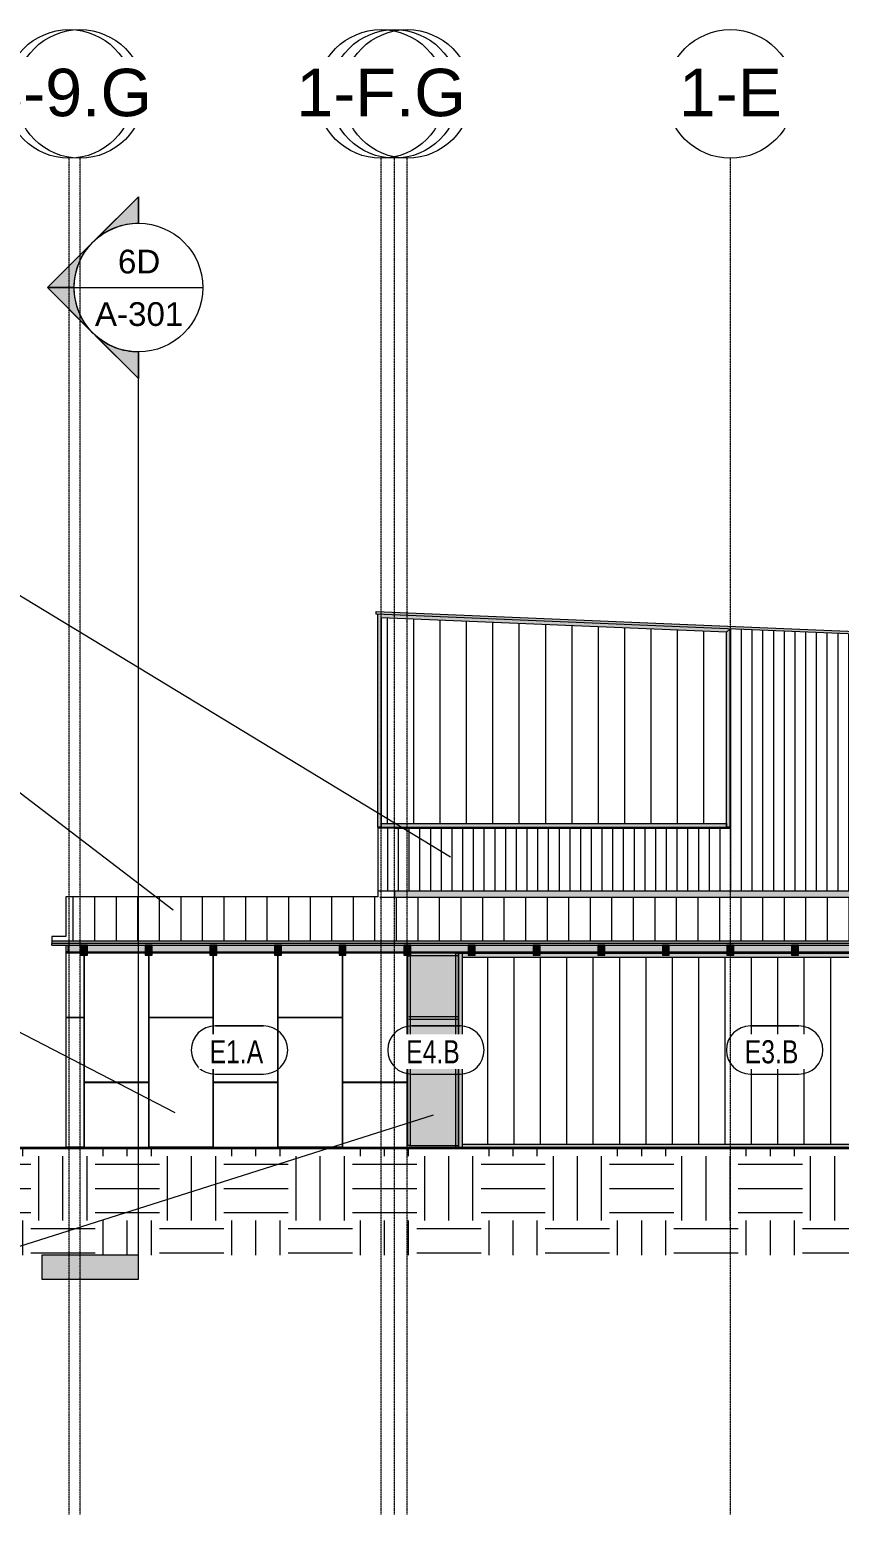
# Model space of a CAD drawing. Header units: inches. Extents: x 20273 to 40654, y -355 to 835.
# Drawn here: x 20862 to 21466, y -273 to 835 of the extents above; entities that cross this region are included whole.
import ezdxf

# ---------------------------------------------------------------- set-up
doc = ezdxf.new("R2010")
doc.units = ezdxf.units.IN
doc.header["$MEASUREMENT"] = 0
doc.linetypes.add('Grid Line 1_2_', pattern=[0.875, 0.5, -0.125, 0.125, -0.125])
doc.linetypes.add('Hidden 1_8_', pattern=[0.1875, 0.125, -0.0625])
for name, color, linetype, lineweight in [('A-ANNO-KEYN', 231, 'Continuous', 9), ('A-FLOR-LEVL', 51, 'Continuous', 9), ('A-GLAZ-CURT', 52, 'Continuous', 13), ('A-GLAZ-CWMG', 51, 'Continuous', 13), ('A-ROOF', 132, 'Continuous', 13), ('A-ROOF-PATT', 132, 'Continuous', 13), ('A-WALL', 113, 'Continuous', 13), ('A-WALL-IDEN', 211, 'Continuous', 9), ('A-WALL-PATT', 111, 'Continuous', 13), ('C-TOPO', 7, 'Continuous', 13), ('G-ANNO-SYMB', 111, 'Continuous', 9), ('I-WALL', 2, 'Continuous', 13), ('S-BEAM', 12, 'Continuous', 13), ('S-GRID', 1, 'Continuous', 9), ('S-GRID-IDEN', 1, 'Continuous', 9)]:
    doc.layers.add(name, color=color, linetype=linetype, lineweight=lineweight)
doc.styles.add('Arial_1', font='arial.ttf', dxfattribs={"height": 35.407186})
doc.styles.add('Arial_2', font='arial.ttf', dxfattribs={"height": 17.703593})
doc.styles.add('Century Gothic', font='GOTHIC.TTF', dxfattribs={"width": 0.8, "height": 17.245342})

# ---------------------------------------------------------------- blocks, each defined once
blk = doc.blocks.new('Rectangular Mullion - Profile_Polycarbonate_Upper and left-1836397-Elevation - West')
at = {"layer": 'A-GLAZ-CWMG'}
blk.add_hatch(color=256, dxfattribs=at).paths.add_polyline_path([(21185.1, 142.7), (21646.4, 142.7), (21646.4, 145.5), (21628.9, 145.5), (21628.9, 144), (21623.7, 144), (21623.7, 145.5), (21580.6, 145.5), (21580.6, 144), (21575.5, 144), (21575.5, 145.5), (21532.4, 145.5), (21532.4, 144), (21527.2, 144), (21527.2, 145.5), (21484.1, 145.5), (21484.1, 144), (21479, 144), (21479, 145.5), (21435.9, 145.5), (21435.9, 144), (21430.7, 144), (21430.7, 145.5), (21387.6, 145.5), (21387.6, 144), (21382.5, 144), (21382.5, 145.5), (21339.4, 145.5), (21339.4, 144), (21334.2, 144), (21334.2, 145.5), (21291.1, 145.5), (21291.1, 144), (21286, 144), (21286, 145.5), (21242.9, 145.5), (21242.9, 144), (21237.7, 144), (21237.7, 145.5), (21194.6, 145.5), (21194.6, 144), (21189.5, 144), (21189.5, 145.5), (21185.1, 145.5), (21185.1, 144.9)], flags=0)
for p, q in [((21185.1, 142.7), (21185.1, 145.5)), ((21185.1, 145.5), (21189.5, 145.5)), ((21194.6, 145.5), (21237.7, 145.5)), ((21242.9, 145.5), (21286, 145.5)), ((21291.1, 145.5), (21334.2, 145.5)), ((21339.4, 145.5), (21382.5, 145.5)), ((21387.6, 145.5), (21430.7, 145.5)), ((21435.9, 145.5), (21479, 145.5)), ((21484.1, 145.5), (21527.2, 145.5)), ((21532.4, 145.5), (21575.5, 145.5)), ((21580.6, 145.5), (21623.7, 145.5)), ((21628.9, 145.5), (21646.4, 145.5)), ((21646.4, 145.5), (21646.4, 142.7)), ((21185.1, 142.7), (21646.4, 142.7))]:
    blk.add_line(p, q, dxfattribs=at)
blk = doc.blocks.new('Rectangular Mullion - Profile_Polycarbonate_Lower-1836398-Elevation - West')
at = {"layer": 'A-GLAZ-CWMG'}
blk.add_hatch(color=256, dxfattribs=at).paths.add_polyline_path([(21484.6, 0), (21646.4, 0), (21646.4, 2.8), (21185.1, 2.8), (21185.1, 0)], flags=0)
for p, q in [((21185.1, 0), (21185.1, 2.8)), ((21646.4, 2.8), (21185.1, 2.8)), ((21646.4, 2.8), (21646.4, 0))]:
    blk.add_line(p, q, dxfattribs=at)
blk = doc.blocks.new('Rectangular Mullion - Profile_Polycarbonate_right-1180550-Elevation - West')
at = {"layer": 'A-GLAZ-CWMG'}
blk.add_hatch(color=256, dxfattribs=at).paths.add_polyline_path([(21185.1, 0), (21185.1, 145.5), (21182.4, 145.5), (21182.4, 0)], flags=0)
for p, q in [((21182.4, 145.5), (21185.1, 145.5)), ((21182.4, 0), (21182.4, 145.5)), ((21185.1, 0), (21185.1, 145.5))]:
    blk.add_line(p, q, dxfattribs=at)
blk = doc.blocks.new('Rectangular Mullion - Exterior 2_ x 4_5_-1142339-Elevation - West')
at = {"layer": 'A-GLAZ-CWMG'}
blk.add_hatch(color=256, dxfattribs=at).paths.add_polyline_path([(21145.9, 2), (21145.9, 97), (21143.9, 97), (21143.9, 2)], flags=0)
for p, q in [((21143.9, 97), (21143.9, 2)), ((21145.9, 97), (21145.9, 2)), ((21145.9, 2), (21143.9, 2))]:
    blk.add_line(p, q, dxfattribs=at)
blk = doc.blocks.new('Rectangular Mullion - Exterior 2_ x 4_5_-1142340-Elevation - West')
at = {"layer": 'A-GLAZ-CWMG'}
blk.add_hatch(color=256, dxfattribs=at).paths.add_polyline_path([(21145.9, 97), (21145.9, 143.5), (21143.9, 143.5), (21143.9, 97)], flags=0)
for p, q in [((21143.9, 143.5), (21145.9, 143.5)), ((21143.9, 143.5), (21143.9, 97)), ((21145.9, 143.5), (21145.9, 97))]:
    blk.add_line(p, q, dxfattribs=at)
blk = doc.blocks.new('Rectangular Mullion - Exterior 2_ x 4_5_-1146634-Elevation - West')
at = {"layer": 'A-GLAZ-CWMG'}
blk.add_hatch(color=256, dxfattribs=at).paths.add_polyline_path([(21182.1, 97), (21182.1, 145.5), (21180.1, 145.5), (21180.1, 97)], flags=0)
for p, q in [((21180.1, 145.5), (21182.1, 145.5)), ((21180.1, 97), (21180.1, 145.5)), ((21182.1, 97), (21182.1, 145.5))]:
    blk.add_line(p, q, dxfattribs=at)
blk = doc.blocks.new('Rectangular Mullion - Exterior 2_ x 4_5_-1146635-Elevation - West')
at = {"layer": 'A-GLAZ-CWMG'}
blk.add_hatch(color=256, dxfattribs=at).paths.add_polyline_path([(21180.1, 0), (21182.1, 0), (21182.1, 97), (21180.1, 97), (21180.1, 76.6)], flags=0)
for p, q in [((21180.1, 0), (21180.1, 97)), ((21182.1, 0), (21182.1, 97))]:
    blk.add_line(p, q, dxfattribs=at)
blk = doc.blocks.new('L-Angle - L2X2X3_16-1772653-Elevation - West')
at = {"layer": 'S-BEAM'}
for points in [[(21329.7, 239.3), (21384.7, 239.3), (21384.7, 239.5), (21134.8, 239.5), (21134.8, 239.3), (21174.8, 239.3)], [(21329.7, 239.1), (21384.7, 239.2), (21384.7, 239.3), (21134.8, 239.3), (21134.8, 239.1), (21174.8, 239.1)], [(21134.8, 238.9), (21384.7, 239), (21384.7, 239.1), (21134.8, 239.1), (21134.8, 239)]]:
    blk.add_hatch(color=256, dxfattribs=at).paths.add_polyline_path(points, flags=0)
for p, q in [((21134.8, 239.3), (21134.8, 239.5)), ((21134.8, 239.1), (21134.8, 239.3)), ((21384.7, 239.1), (21134.8, 239.1)), ((21134.8, 238.9), (21134.8, 239.1)), ((21134.8, 238.9), (21384.7, 238.9)), ((21384.7, 239.5), (21384.7, 239.3)), ((21384.7, 239.3), (21384.7, 239.1)), ((21384.7, 239.1), (21384.7, 238.9))]:
    blk.add_line(p, q, dxfattribs=at)
at = {"layer": 'S-BEAM', "linetype": 'Hidden 1_8_', "lineweight": 9}
blk.add_line((21384.7, 239.1), (21134.8, 239.1), dxfattribs=at)
blk = doc.blocks.new('System Panel - INSULATED LOW-E GLAZING _SEE ELEVATIONS FOR U-FACTOR_ SHGC_ _ LT_-827433-Elevation - West')
at = {"layer": 'A-GLAZ-CURT'}
blk.add_hatch(color=256, dxfattribs=at).paths.add_polyline_path([(21180.1, 2), (21180.1, 96), (21145.9, 96), (21145.9, 2), (21174.8, 2)], flags=0)
blk = doc.blocks.new('System Panel - INSULATED LOW-E GLAZING _SEE ELEVATIONS FOR U-FACTOR_ SHGC_ _ LT_-1142338-Elevation - West')
at = {"layer": 'A-GLAZ-CURT'}
blk.add_hatch(color=256, dxfattribs=at).paths.add_polyline_path([(21180.1, 98), (21180.1, 143.5), (21145.9, 143.5), (21145.9, 98), (21174.8, 98)], flags=0)
blk = doc.blocks.new('Rectangular Mullion - Exterior 2_ x 4_5_-1146644-Elevation - West')
at = {"layer": 'A-GLAZ-CWMG'}
blk.add_hatch(color=256, dxfattribs=at).paths.add_polyline_path([(21174.8, 0), (21182.1, 0), (21182.1, 2), (21144.9, 2), (21144.9, 0)], flags=0)
for p, q in [((21144.9, 2), (21182.1, 2)), ((21182.1, 2), (21182.1, 0))]:
    blk.add_line(p, q, dxfattribs=at)
blk = doc.blocks.new('Rectangular Mullion - Exterior 2_ x 4_5_-1146645-Elevation - West')
at = {"layer": 'A-GLAZ-CWMG'}
blk.add_hatch(color=256, dxfattribs=at).paths.add_polyline_path([(21144.9, 96), (21182.1, 96), (21182.1, 98), (21144.9, 98)], flags=0)
for p, q in [((21182.1, 98), (21144.9, 98)), ((21182.1, 96), (21144.9, 96)), ((21182.1, 98), (21182.1, 96))]:
    blk.add_line(p, q, dxfattribs=at)
blk = doc.blocks.new('Rectangular Mullion - Exterior 2_ x 4_5_-1146646-Elevation - West')
at = {"layer": 'A-GLAZ-CWMG'}
blk.add_hatch(color=256, dxfattribs=at).paths.add_polyline_path([(21144.9, 143.5), (21182.1, 143.5), (21182.1, 145.5), (21146.4, 145.5), (21146.4, 144), (21144.9, 144)], flags=0)
for p, q in [((21182.1, 145.5), (21146.4, 145.5)), ((21182.1, 145.5), (21182.1, 143.5)), ((21182.1, 143.5), (21144.9, 143.5))]:
    blk.add_line(p, q, dxfattribs=at)
blk = doc.blocks.new('Dimension Lumber - 5_5 x 7_5 Glulam-1777807-Elevation - West')
at = {"layer": 'S-BEAM'}
for points in [[(22497.4, 151.5), (22497.4, 151.6), (22492.2, 151.5)], [(22497.4, 144), (22497.4, 151.5), (22492.2, 151.5), (22492.2, 144)]]:
    blk.add_hatch(color=256, dxfattribs=at).paths.add_polyline_path(points, flags=0)
for p, q in [((22497.4, 151.5), (22492.2, 151.5)), ((22492.2, 151.5), (22492.2, 144)), ((22497.4, 144), (22497.4, 151.5)), ((22492.2, 144), (22497.4, 144))]:
    blk.add_line(p, q, dxfattribs=at)
blk = doc.blocks.new('HSS-Hollow Structural Section - HSS1-1_2X1-1_2X1_8 - Obsolete-1396620-Elevation - West')
at = {"layer": 'S-BEAM'}
for points in [[(20942.4, 151.8), (22518.9, 151.8), (22518.9, 152.1), (22519.1, 152.1), (22519.1, 152.7), (20878.6, 152.7), (20878.6, 151.8), (20903.6, 151.8)], [(20903.6, 151.6), (22518.9, 151.7), (22518.9, 151.8), (20878.6, 151.8), (20878.6, 151.6), (20884.3, 151.6)]]:
    blk.add_hatch(color=256, dxfattribs=at).paths.add_polyline_path(points, flags=0)
for p, q in [((20878.6, 151.8), (20878.6, 152.7)), ((20878.6, 151.6), (20878.6, 151.8)), ((20878.6, 151.6), (22518.9, 151.6))]:
    blk.add_line(p, q, dxfattribs=at)
blk = doc.blocks.new('Rectangular Mullion - Profile_Polycarbonate_Lower-1767616-Elevation - West')
at = {"layer": 'A-GLAZ-CWMG'}
blk.add_hatch(color=256, dxfattribs=at).paths.add_polyline_path([(21124.3, 239.5), (21382.2, 239.5), (21382.2, 242.2), (21124.3, 242.2)], flags=0)
for p, q in [((21124.3, 239.5), (21124.3, 242.2)), ((21124.3, 242.2), (21382.2, 242.2)), ((21124.3, 239.5), (21382.2, 239.5)), ((21382.2, 242.2), (21382.2, 239.5))]:
    blk.add_line(p, q, dxfattribs=at)
blk = doc.blocks.new('Rectangular Mullion - Profile_Polycarbonate_Upper and left-1766592-Elevation - West')
at = {"layer": 'A-GLAZ-CWMG'}
blk.add_hatch(color=256, dxfattribs=at).paths.add_polyline_path([(21124.3, 239.5), (21124.3, 395.7), (21121.6, 398.6), (21121.6, 239.5)], flags=0)
for p, q in [((21121.6, 398.6), (21121.6, 239.5)), ((21124.3, 395.7), (21124.3, 239.5)), ((21124.3, 239.5), (21121.6, 239.5))]:
    blk.add_line(p, q, dxfattribs=at)
blk = doc.blocks.new('Rectangular Mullion - Profile_Polycarbonate_right-1766593-Elevation - West')
at = {"layer": 'A-GLAZ-CWMG'}
blk.add_hatch(color=256, dxfattribs=at).paths.add_polyline_path([(21384.9, 239.5), (21384.9, 387.6), (21382.2, 385), (21382.2, 239.5)], flags=0)
for p, q in [((21384.9, 387.6), (21382.2, 385)), ((21382.2, 239.5), (21382.2, 385)), ((21384.9, 239.5), (21384.9, 387.6)), ((21384.9, 239.5), (21382.2, 239.5))]:
    blk.add_line(p, q, dxfattribs=at)
blk = doc.blocks.new('Rectangular Mullion - Profile_Polycarbonate_Upper and left-1766591-Elevation - West')
at = {"layer": 'A-GLAZ-CWMG'}
blk.add_hatch(color=256, dxfattribs=at).paths.add_polyline_path([(21382.2, 385), (21384.9, 387.6), (21121.6, 398.6), (21124.3, 395.7), (21329.7, 387.2)], flags=0)
for q in [(21124.3, 395.7), (21384.9, 387.6)]:
    blk.add_line((21382.2, 385), q, dxfattribs=at)
blk = doc.blocks.new('Grid - Grid Head - Circle-14747-Elevation - West')
at = {"layer": 'S-GRID-IDEN'}
blk.add_circle((21143.8, 786.7), 48, dxfattribs=at)
blk = doc.blocks.new('Section - 3_32_ x 3_8_-18514-Elevation - West')
at = {"layer": 'G-ANNO-SYMB'}
blk.add_hatch(color=256, dxfattribs=at).paths.add_polyline_path([(22320.8, -79.7), (22248.8, -79.7), (22248.8, -97.7), (22320.8, -97.7)], flags=0)
for p, q in [((22248.8, -97.7), (22248.8, -79.7)), ((22248.8, -79.7), (22320.8, -79.7)), ((22320.8, -79.7), (22320.8, -97.7)), ((22320.8, -97.7), (22248.8, -97.7))]:
    blk.add_line(p, q, dxfattribs=at)
blk = doc.blocks.new('Section - Section Head - Filled-1526-Elevation - West')
at = {"layer": 'G-ANNO-SYMB'}
h = blk.add_hatch(color=256, dxfattribs=at)
edge = h.paths.add_edge_path(flags=0)
edge.add_arc((22248.8, 593.2), 48.1, 47.9216, 90)
edge.add_line((22248.8, 641.2), (22248.8, 661))
edge.add_line((22248.8, 661), (22281, 628.8))
h = blk.add_hatch(color=256, dxfattribs=at)
edge = h.paths.add_edge_path(flags=0)
edge.add_line((22282.8, 627.1), (22316.7, 593.2))
edge.add_line((22316.7, 593.2), (22296.8, 593.2))
edge.add_arc((22248.8, 593.2), 48, 360, 405)
h = blk.add_hatch(color=256, dxfattribs=at)
edge = h.paths.add_edge_path(flags=0)
edge.add_arc((22248.8, 593.2), 48, 315, 360)
edge.add_line((22296.8, 593.2), (22316.7, 593.2))
edge.add_line((22316.7, 593.2), (22282.8, 559.2))
h = blk.add_hatch(color=256, dxfattribs=at)
edge = h.paths.add_edge_path(flags=0)
edge.add_line((22281, 557.5), (22248.8, 525.3))
edge.add_line((22248.8, 525.3), (22248.8, 545.1))
edge.add_arc((22248.8, 593.2), 48.1, 270, 312.0784)
for p, q in [((22316.7, 593.2), (22248.8, 661)), ((22248.8, 641.2), (22248.8, 661)), ((22281, 628.8), (22248.8, 661)), ((22248.8, 661), (22248.8, 641.2)), ((22316.7, 593.2), (22282.8, 627.1)), ((22316.7, 593.2), (22248.8, 525.3)), ((22282.8, 559.2), (22316.7, 593.2)), ((22296.8, 593.2), (22316.7, 593.2)), ((22316.7, 593.2), (22296.8, 593.2)), ((22248.8, 525.3), (22281, 557.5)), ((22248.8, 545.2), (22248.8, 525.3)), ((22248.8, 545.1), (22248.8, 525.3))]:
    blk.add_line(p, q, dxfattribs=at)
for radius, start, end in [(48, 90, 270), (48, 270, 90), (48.1, 47.9216, 90), (48, 360, 45), (48, 315, 360), (48.1, 270, 312.0784)]:
    blk.add_arc((22248.8, 593.2), radius, start, end, dxfattribs=at)
blk = doc.blocks.new('Wall Tag - 1_4_-1369832-Elevation - West')
at = {"layer": 'A-WALL-IDEN', "color": 153}
for p, q in [((22653.5, 91.3), (22689.5, 91.3)), ((22689.5, 91.3), (22653.5, 91.3)), ((22653.5, 55.3), (22689.5, 55.3)), ((22653.5, 55.3), (22689.5, 55.3))]:
    blk.add_line(p, q, dxfattribs=at)
for centre, start, end in [((22653.5, 73.3), 90, 270), ((22653.5, 73.3), 90, 270), ((22689.5, 73.3), 270, 90), ((22689.5, 73.3), 270, 90)]:
    blk.add_arc(centre, 18, start, end, dxfattribs=at)

msp = doc.modelspace()

# ---------------------------------------------------------------- hatches: boundary and pattern name
at = {"layer": 'A-ROOF', "lineweight": 5}
for points in [[(22433.1, 344), (22433.1, 346), (21120.5, 400.6), (21120.5, 398.6), (22414.3, 344.7)], [(21717.1, 152.7), (22519.1, 152.7), (22519.1, 154.7), (20878.6, 154.7), (20878.6, 152.7), (21678.3, 152.7)]]:
    msp.add_hatch(color=256, dxfattribs=at).paths.add_polyline_path(points, flags=0)
at = {"layer": 'A-ROOF-PATT', "lineweight": 9}
h = msp.add_hatch(dxfattribs=at)
h.set_pattern_fill('FP_2', color=8, style=0, pattern_type=2)
h.set_pattern_definition([(90, (180.953, -760.156), (-16.082, 1e-15), [])])
h.paths.add_polyline_path([(22670.9, 154), (22808.3, 154), (22808.3, 157.4), (22786.6, 157.4), (22786.6, 158.5), (22617.8, 158.5), (22617.8, 157.5), (22613.1, 157.5), (22613.1, 158.5), (22545, 158.5), (22545, 157.7), (22543.9, 157.6), (22541.1, 157.7), (22541.1, 158.5), (22352, 158.5), (22352, 157.7), (22350.9, 157.6), (22348.1, 157.7), (22348.1, 158.5), (22342.7, 158.5), (22342.7, 187.4), (21121.8, 187.5), (21121.8, 187.6), (20889.1, 187.6), (20889.1, 157.9), (20878.6, 157.9), (20878.6, 154.7), (22519.1, 154.7), (22519.1, 154), (22666, 154)], flags=0)
at = {"layer": 'A-WALL-PATT', "lineweight": 9}
h = msp.add_hatch(dxfattribs=at)
h.set_pattern_fill('FP_11', color=8, style=0, pattern_type=2)
h.set_pattern_definition([(90, (21384.928, 0), (-19.685, 1e-15), [])])
h.paths.add_polyline_path([(21174.8, 242.2), (21382.2, 242.2), (21382.2, 385), (21124.3, 395.7), (21124.3, 242.2)], flags=0)
h = msp.add_hatch(dxfattribs=at)
h.set_pattern_fill('FP_9', color=8, style=0, pattern_type=2)
h.set_pattern_definition([(90, (22305.319, 0), (-8, 5e-16), [])])
h.paths.add_polyline_path([(21121.8, 192), (22342.7, 192), (22342.7, 239.5), (22341.2, 239.5), (22341.7, 240), (22341.8, 243.5), (22369.6, 243.5), (22369.6, 346.6), (21384.9, 387.6), (21384.9, 238.9), (21121.8, 238.9), (21121.8, 232.8)], flags=0)
h = msp.add_hatch(dxfattribs=at)
h.set_pattern_fill('FP_5', color=8, style=0, pattern_type=2)
h.set_pattern_definition([(90, (22253.83, -287.75), (-193, -193), [48, -145]), (180, (22253.83, -287.75), (-2e-14, -193), [96.25, -96.75]), (270, (22157.58, -239.75), (-193, -193), [48, -145]), (180, (22253.83, -239.75), (-2e-14, -193), [96.25, -96.75]), (270, (22157.33, -239.75), (-193, -193), [48, -145]), (180, (22157.33, -239.75), (-2e-14, -193), [96.25, -96.75]), (90, (22061.08, -287.75), (-193, -193), [48, -145]), (180, (22157.33, -287.75), (-2e-14, -193), [96.25, -96.75]), (90, (22205.83, -239.5), (-193, -193), [48, -145]), (180, (22254.08, -239.5), (-2e-14, -193), [48.25, -144.75]), (180, (22254.08, -191.5), (-2e-14, -193), [48.25, -144.75]), (90, (22109.33, -239.5), (-193, -193), [48, -145]), (180, (22205.58, -239.5), (-2e-14, -193), [96.25, -96.75]), (270, (22205.58, -191.5), (-193, -193), [48, -145]), (180, (22205.58, -191.5), (-2e-14, -193), [96.25, -96.75]), (180, (22109.08, -239.5), (-2e-14, -193), [48, -145]), (270, (22109.08, -191.5), (-193, -193), [48, -145]), (180, (22109.08, -191.5), (-2e-14, -193), [48, -145]), (90, (22253.83, -191.25), (-193, -193), [48, -145]), (180, (22253.83, -191.25), (-2e-14, -193), [96.25, -96.75]), (270, (22157.58, -143.25), (-193, -193), [48, -145]), (180, (22253.83, -143.25), (-2e-14, -193), [96.25, -96.75]), (270, (22157.33, -143.25), (-193, -193), [48, -145]), (180, (22157.33, -143.25), (-2e-14, -193), [96.25, -96.75]), (270, (22061.08, -143.25), (-193, -193), [48, -145]), (180, (22157.33, -191.25), (-2e-14, -193), [96.25, -96.75]), (90, (22205.83, -143), (-193, -193), [48, -145]), (180, (22254.08, -143), (-2e-14, -193), [48.25, -144.75]), (180, (22254.08, -95), (-2e-14, -193), [48.25, -144.75]), (90, (22109.33, -143), (-193, -193), [48, -145]), (180, (22205.58, -143), (-2e-14, -193), [96.25, -96.75]), (270, (22205.58, -95), (-193, -193), [48, -145]), (180, (22205.58, -95), (-2e-14, -193), [96.25, -96.75]), (180, (22109.08, -143), (-2e-14, -193), [48, -145]), (270, (22109.08, -95), (-193, -193), [48, -145]), (180, (22109.08, -95), (-2e-14, -193), [48, -145])])
h.paths.add_polyline_path([(20900, 145.5), (20900, 146.5), (20890.6, 146.5), (20890.6, 151.6), (20889.1, 151.6), (20889.1, 145.5), (20890.6, 145.5)], flags=0)
h = msp.add_hatch(dxfattribs=at)
h.set_pattern_fill('FP_4', color=8, style=0, pattern_type=2)
h.set_pattern_definition([(0, (21143.93, 1), (-193, 193), [48, -145]), (90, (21143.93, 1), (-193, 1e-14), [96.25, -96.75]), (180, (21191.93, 97.25), (-193, 193), [48, -145]), (90, (21191.93, 1), (-193, 1e-14), [96.25, -96.75]), (180, (21191.93, 97.5), (-193, 193), [48, -145]), (90, (21191.93, 97.5), (-193, 1e-14), [96.25, -96.75]), (0, (21143.93, 193.75), (-193, 193), [48, -145]), (90, (21143.93, 97.5), (-193, 1e-14), [96.25, -96.75]), (0, (21192.18, 49), (-193, 193), [48, -145]), (90, (21192.18, 0.75), (-193, 1e-14), [48.25, -144.75]), (90, (21240.18, 0.75), (-193, 1e-14), [48.25, -144.75]), (0, (21192.18, 145.5), (-193, 193), [48, -145]), (90, (21192.18, 49.25), (-193, 1e-14), [96.25, -96.75]), (180, (21240.18, 49.25), (-193, 193), [48, -145]), (90, (21240.18, 49.25), (-193, 1e-14), [96.25, -96.75]), (90, (21192.18, 145.75), (-193, 1e-14), [48, -145]), (180, (21240.18, 145.75), (-193, 193), [48, -145]), (90, (21240.18, 145.75), (-193, 1e-14), [48, -145]), (0, (21240.43, 1), (-193, 193), [48, -145]), (90, (21240.43, 1), (-193, 1e-14), [96.25, -96.75]), (180, (21288.43, 97.25), (-193, 193), [48, -145]), (90, (21288.43, 1), (-193, 1e-14), [96.25, -96.75]), (180, (21288.43, 97.5), (-193, 193), [48, -145]), (90, (21288.43, 97.5), (-193, 1e-14), [96.25, -96.75]), (180, (21288.43, 193.75), (-193, 193), [48, -145]), (90, (21240.43, 97.5), (-193, 1e-14), [96.25, -96.75]), (0, (21288.68, 49), (-193, 193), [48, -145]), (90, (21288.68, 0.75), (-193, 1e-14), [48.25, -144.75]), (90, (21336.68, 0.75), (-193, 1e-14), [48.25, -144.75]), (0, (21288.68, 145.5), (-193, 193), [48, -145]), (90, (21288.68, 49.25), (-193, 1e-14), [96.25, -96.75]), (180, (21336.68, 49.25), (-193, 193), [48, -145]), (90, (21336.68, 49.25), (-193, 1e-14), [96.25, -96.75]), (90, (21288.68, 145.75), (-193, 1e-14), [48, -145]), (180, (21336.68, 145.75), (-193, 193), [48, -145]), (90, (21336.68, 145.75), (-193, 1e-14), [48, -145])])
h.paths.add_polyline_path([(20889.1, 0), (21143.7, 0), (21143.7, 144), (21141.2, 144), (21141.2, 145.5), (21098.1, 145.5), (21098.1, 144), (21093, 144), (21093, 145.5), (21049.9, 145.5), (21049.9, 144), (21044.7, 144), (21044.7, 145.5), (21001.6, 145.5), (21001.6, 144), (20996.5, 144), (20996.5, 145.5), (20953.4, 145.5), (20953.4, 144), (20948.2, 144), (20948.2, 145.5), (20905.1, 145.5), (20905.1, 144), (20900, 144), (20900, 145.5), (20889.1, 145.5), (20889.1, 76.6)], flags=0)
h = msp.add_hatch(dxfattribs=at)
h.set_pattern_fill('FP_6', color=8, style=0, pattern_type=2)
h.set_pattern_definition([(0, (21135.3, 0.25), (-193, 193), [48, -145]), (90, (21135.3, 0.25), (-193, 1e-14), [96.25, -96.75]), (180, (21183.3, 96.5), (-193, 193), [48, -145]), (90, (21183.3, 0.25), (-193, 1e-14), [96.25, -96.75]), (180, (21183.3, 96.75), (-193, 193), [48, -145]), (90, (21183.3, 96.75), (-193, 1e-14), [96.25, -96.75]), (0, (21135.3, 193), (-193, 193), [48, -145]), (90, (21135.3, 96.75), (-193, 1e-14), [96.25, -96.75]), (0, (21183.55, 48.25), (-193, 193), [48, -145]), (90, (21183.55, 0), (-193, 1e-14), [48.25, -144.75]), (90, (21231.55, 0), (-193, 1e-14), [48.25, -144.75]), (0, (21183.55, 144.75), (-193, 193), [48, -145]), (90, (21183.55, 48.5), (-193, 1e-14), [96.25, -96.75]), (180, (21231.55, 48.5), (-193, 193), [48, -145]), (90, (21231.55, 48.5), (-193, 1e-14), [96.25, -96.75]), (90, (21183.55, 145), (-193, 1e-14), [48, -145]), (180, (21231.55, 145), (-193, 193), [48, -145]), (90, (21231.55, 145), (-193, 1e-14), [48, -145]), (0, (21231.8, 0.25), (-193, 193), [48, -145]), (90, (21231.8, 0.25), (-193, 1e-14), [96.25, -96.75]), (180, (21279.8, 96.5), (-193, 193), [48, -145]), (90, (21279.8, 0.25), (-193, 1e-14), [96.25, -96.75]), (180, (21279.8, 96.75), (-193, 193), [48, -145]), (90, (21279.8, 96.75), (-193, 1e-14), [96.25, -96.75]), (180, (21279.8, 193), (-193, 193), [48, -145]), (90, (21231.8, 96.75), (-193, 1e-14), [96.25, -96.75]), (0, (21280.05, 48.25), (-193, 193), [48, -145]), (90, (21280.05, 0), (-193, 1e-14), [48.25, -144.75]), (90, (21328.05, 0), (-193, 1e-14), [48.25, -144.75]), (0, (21280.05, 144.75), (-193, 193), [48, -145]), (90, (21280.05, 48.5), (-193, 1e-14), [96.25, -96.75]), (180, (21328.05, 48.5), (-193, 193), [48, -145]), (90, (21328.05, 48.5), (-193, 1e-14), [96.25, -96.75]), (90, (21280.05, 145), (-193, 1e-14), [48, -145]), (180, (21328.05, 145), (-193, 193), [48, -145]), (90, (21328.05, 145), (-193, 1e-14), [48, -145])])
h.paths.add_polyline_path([(21116.7, 145.5), (21135.1, 145.5), (21135.1, 146.5), (21098.1, 146.5), (21098.1, 145.5)], flags=0)
h.paths.add_polyline_path([(20942.4, 145.5), (20948.2, 145.5), (20948.2, 146.5), (20905.1, 146.5), (20905.1, 145.5)], flags=0)
h.paths.add_polyline_path([(20953.4, 145.5), (20996.5, 145.5), (20996.5, 146.5), (20953.4, 146.5)], flags=0)
h.paths.add_polyline_path([(21001.6, 145.5), (21044.7, 145.5), (21044.7, 146.5), (21001.6, 146.5)], flags=0)
h.paths.add_polyline_path([(21093, 145.5), (21093, 146.5), (21049.9, 146.5), (21049.9, 145.5)], flags=0)
h = msp.add_hatch(dxfattribs=at)
h.set_pattern_fill('FP_7', color=8, style=0, pattern_type=2)
h.set_pattern_definition([(90, (21223.61, 0), (-19.685, 1e-15), [])])
h.paths.add_polyline_path([(21646.4, 2.8), (21646.4, 142.8), (21185.1, 142.8), (21185.1, 2.8), (21484.6, 2.8)], flags=0)
at = {"layer": 'C-TOPO', "lineweight": 9}
h = msp.add_hatch(dxfattribs=at)
h.set_pattern_fill('FP_10', color=8, style=0, pattern_type=2)
h.set_pattern_definition([(0, (22782.816, 0), (48, 48), [48, -48]), (0, (22782.816, 18), (48, 48), [48, -48]), (0, (22782.816, 36), (48, 48), [48, -48]), (90, (22788.816, 42), (-48, 48), [48, -48]), (90, (22806.816, 42), (-48, 48), [48, -48]), (90, (22824.816, 42), (-48, 48), [48, -48])])
h.paths.add_polyline_path([(22833.1, -79.7), (23034, -79.7), (23034, 0), (20555, 0), (20555, -79.7), (22724.1, -79.7)], flags=0)
at = {"layer": 'I-WALL', "lineweight": 5}
h = msp.add_hatch(color=256, dxfattribs=at)
h.paths.add_polyline_path([(22133.1, 144.8), (22133.1, 145.5), (22154.5, 145.5), (22154.5, 146.5), (22111.4, 146.5), (22111.4, 145.5), (22132.8, 145.5), (22132.8, 144.8)], flags=0)
h.paths.add_polyline_path([(22342.5, 144.8), (22342.7, 144.8), (22342.7, 145.5), (22347.5, 145.5), (22347.5, 146.5), (22304.4, 146.5), (22304.4, 145.5), (22342.5, 145.5), (22342.5, 145.3)], flags=0)
h.paths.add_polyline_path([(21182.1, 144.8), (21182.4, 144.8), (21182.4, 145.5), (21189.5, 145.5), (21189.5, 146.5), (21146.4, 146.5), (21146.4, 145.5), (21182.1, 145.5), (21182.1, 144.9)], flags=0)
h.paths.add_polyline_path([(21649.2, 144.8), (21649.4, 144.8), (21649.4, 145.5), (21672, 145.5), (21672, 146.5), (21628.9, 146.5), (21628.9, 145.5), (21649.2, 145.5), (21649.2, 144.9)], flags=0)
h.paths.add_polyline_path([(21194.6, 145.5), (21237.7, 145.5), (21237.7, 146.5), (21194.6, 146.5)], flags=0)
h.paths.add_polyline_path([(22352.6, 145.5), (22358.1, 145.5), (22358.1, 146.5), (22352.6, 146.5)], flags=0)
h.paths.add_polyline_path([(21242.9, 145.5), (21286, 145.5), (21286, 146.5), (21242.9, 146.5)], flags=0)
h.paths.add_polyline_path([(21291.1, 145.5), (21334.2, 145.5), (21334.2, 146.5), (21291.1, 146.5)], flags=0)
h.paths.add_polyline_path([(21339.4, 145.5), (21382.5, 145.5), (21382.5, 146.5), (21339.4, 146.5)], flags=0)
h.paths.add_polyline_path([(21623.7, 145.5), (21623.7, 146.5), (21580.6, 146.5), (21580.6, 145.5), (21620.2, 145.5)], flags=0)
h.paths.add_polyline_path([(21387.6, 145.5), (21430.7, 145.5), (21430.7, 146.5), (21387.6, 146.5)], flags=0)
h.paths.add_polyline_path([(21575.5, 145.5), (21575.5, 146.5), (21532.4, 146.5), (21532.4, 145.5), (21562.1, 145.5)], flags=0)
h.paths.add_polyline_path([(21435.9, 145.5), (21479, 145.5), (21479, 146.5), (21435.9, 146.5)], flags=0)
h.paths.add_polyline_path([(21527.2, 145.5), (21527.2, 146.5), (21484.1, 146.5), (21484.1, 145.5), (21523.4, 145.5)], flags=0)
h.paths.add_polyline_path([(22159.6, 145.5), (22202.7, 145.5), (22202.7, 146.5), (22159.6, 146.5)], flags=0)
h.paths.add_polyline_path([(22207.9, 145.5), (22251, 145.5), (22251, 146.5), (22207.9, 146.5)], flags=0)
h.paths.add_polyline_path([(22106.2, 145.5), (22106.2, 146.5), (22063.1, 146.5), (22063.1, 145.5), (22104.4, 145.5)], flags=0)
h.paths.add_polyline_path([(22256.1, 145.5), (22299.2, 145.5), (22299.2, 146.5), (22256.1, 146.5)], flags=0)
h.paths.add_polyline_path([(21141.2, 145.5), (21141.2, 146.5), (21135.1, 146.5), (21135.1, 145.5), (21136, 145.5)], flags=0)
h.paths.add_polyline_path([(22058, 145.5), (22058, 146.5), (22014.9, 146.5), (22014.9, 145.5), (22026.9, 145.5)], flags=0)
h.paths.add_polyline_path([(21966.6, 145.5), (22009.7, 145.5), (22009.7, 146.5), (21966.6, 146.5)], flags=0)
h.paths.add_polyline_path([(21961.5, 145.5), (21961.5, 146.5), (21918.4, 146.5), (21918.4, 145.5), (21949.5, 145.5)], flags=0)
h.paths.add_polyline_path([(21913.2, 145.5), (21913.2, 146.5), (21870.1, 146.5), (21870.1, 145.5), (21872, 145.5)], flags=0)
h.paths.add_polyline_path([(21821.9, 145.5), (21865, 145.5), (21865, 146.5), (21821.9, 146.5)], flags=0)
h.paths.add_polyline_path([(21816.7, 145.5), (21816.7, 146.5), (21773.6, 146.5), (21773.6, 145.5), (21794.5, 145.5)], flags=0)
h.paths.add_polyline_path([(21768.5, 145.5), (21768.5, 146.5), (21725.4, 146.5), (21725.4, 145.5), (21755.8, 145.5)], flags=0)
h.paths.add_polyline_path([(21678.3, 145.5), (21720.2, 145.5), (21720.2, 146.5), (21677.1, 146.5), (21677.1, 145.5)], flags=0)
h.paths.add_polyline_path([(21325.9, 187.4), (22342.7, 187.4), (22342.7, 192), (21134.3, 192), (21134.3, 187.4), (21174.8, 187.4)], flags=0)
at = {"layer": 'I-WALL'}
h = msp.add_hatch(color=256, dxfattribs=at)
h.paths.add_polyline_path([(21961.5, 146.5), (21961.5, 151.6), (21918.4, 151.5), (21918.4, 146.5), (21949.5, 146.5)], flags=0)
h.paths.add_polyline_path([(22798.3, 146.5), (22798.3, 148.9), (22786.9, 148.9), (22786.9, 146.5), (22791.9, 146.5)], flags=0)
h.paths.add_polyline_path([(21966.6, 146.5), (22009.7, 146.5), (22009.7, 151.6), (21966.6, 151.5)], flags=0)
h.paths.add_polyline_path([(22772.5, 146.5), (22781.7, 146.5), (22781.7, 148.9), (22738.6, 148.9), (22738.6, 146.5), (22762.9, 146.5)], flags=0)
h.paths.add_polyline_path([(21872, 146.5), (21913.2, 146.5), (21913.2, 151.6), (21870.1, 151.5), (21870.1, 146.5)], flags=0)
h.paths.add_polyline_path([(22014.9, 146.5), (22058, 146.5), (22058, 151.6), (22014.9, 151.5)], flags=0)
h.paths.add_polyline_path([(21865, 146.5), (21865, 151.6), (21821.9, 151.5), (21821.9, 146.5)], flags=0)
h.paths.add_polyline_path([(22724.1, 146.5), (22733.5, 146.5), (22733.5, 148.9), (22690.4, 148.9), (22690.4, 146.5), (22714.4, 146.5)], flags=0)
h.paths.add_polyline_path([(21794.5, 146.5), (21816.7, 146.5), (21816.7, 151.6), (21773.6, 151.5), (21773.6, 146.5)], flags=0)
h.paths.add_polyline_path([(22063.1, 146.5), (22106.2, 146.5), (22106.2, 151.6), (22063.1, 151.5)], flags=0)
h.paths.add_polyline_path([(22675.7, 146.5), (22685.2, 146.5), (22685.2, 148.9), (22642.1, 148.9), (22642.1, 146.5), (22666, 146.5)], flags=0)
h.paths.add_polyline_path([(21755.8, 146.5), (21768.5, 146.5), (21768.5, 151.6), (21725.4, 151.5), (21725.4, 146.5)], flags=0)
h.paths.add_polyline_path([(22637, 146.5), (22637, 146.5), (22637, 148.9), (22593.9, 148.9), (22593.9, 146.5), (22627.3, 146.5)], flags=0)
h.paths.add_polyline_path([(21717.1, 146.5), (21720.2, 146.5), (21720.2, 151.6), (21677.1, 151.5), (21677.1, 146.5), (21678.3, 146.5)], flags=0)
h.paths.add_polyline_path([(22111.4, 146.5), (22154.5, 146.5), (22154.5, 151.6), (22111.4, 151.5)], flags=0)
h.paths.add_polyline_path([(21659, 146.5), (21672, 146.5), (21672, 151.6), (21628.9, 151.5), (21628.9, 146.5), (21649.3, 146.5)], flags=0)
h.paths.add_polyline_path([(22588.6, 146.5), (22588.7, 146.5), (22588.7, 148.9), (22545.6, 148.9), (22545.6, 146.5), (22578.9, 146.5)], flags=0)
h.paths.add_polyline_path([(22159.6, 146.5), (22202.7, 146.5), (22202.7, 151.6), (22159.6, 151.5)], flags=0)
h.paths.add_polyline_path([(22540.1, 146.5), (22540.5, 146.5), (22540.5, 148.9), (22519.1, 149), (22519.1, 150.6), (22518.9, 150.6), (22518.9, 151.6), (22497.4, 151.5), (22497.4, 146.5), (22530.5, 146.5)], flags=0)
h.paths.add_polyline_path([(21620.2, 146.5), (21623.7, 146.5), (21623.7, 151.6), (21580.6, 151.5), (21580.6, 146.5), (21600.8, 146.5)], flags=0)
h.paths.add_polyline_path([(20900, 146.5), (20900, 151.6), (20890.6, 151.5), (20890.6, 146.5)], flags=0)
h.paths.add_polyline_path([(20905.1, 146.5), (20948.2, 146.5), (20948.2, 151.6), (20905.1, 151.5)], flags=0)
h.paths.add_polyline_path([(20953.4, 146.5), (20996.5, 146.5), (20996.5, 151.6), (20953.4, 151.5)], flags=0)
h.paths.add_polyline_path([(21001.6, 146.5), (21044.7, 146.5), (21044.7, 151.6), (21001.6, 151.5)], flags=0)
h.paths.add_polyline_path([(21049.9, 146.5), (21093, 146.5), (21093, 151.6), (21049.9, 151.5)], flags=0)
h.paths.add_polyline_path([(21098.1, 146.5), (21141.2, 146.5), (21141.2, 151.6), (21098.1, 151.5)], flags=0)
h.paths.add_polyline_path([(21146.4, 146.5), (21189.5, 146.5), (21189.5, 151.6), (21146.4, 151.5)], flags=0)
h.paths.add_polyline_path([(22491.7, 146.5), (22492.2, 146.5), (22492.2, 151.6), (22449.1, 151.5), (22449.1, 146.5)], flags=0)
h.paths.add_polyline_path([(21194.6, 146.5), (21237.7, 146.5), (21237.7, 151.6), (21194.6, 151.5)], flags=0)
h.paths.add_polyline_path([(22414.3, 146.5), (22444, 146.5), (22444, 151.6), (22400.9, 151.5), (22400.9, 146.5)], flags=0)
h.paths.add_polyline_path([(21242.9, 146.5), (21286, 146.5), (21286, 151.6), (21242.9, 151.5)], flags=0)
h.paths.add_polyline_path([(22375.5, 146.5), (22395.7, 146.5), (22395.7, 151.6), (22352.6, 151.5), (22352.6, 146.5), (22356.2, 146.5)], flags=0)
h.paths.add_polyline_path([(21291.1, 146.5), (21334.2, 146.5), (21334.2, 151.6), (21291.1, 151.5)], flags=0)
h.paths.add_polyline_path([(21339.4, 146.5), (21382.5, 146.5), (21382.5, 151.6), (21339.4, 151.5)], flags=0)
h.paths.add_polyline_path([(22336.8, 146.5), (22347.5, 146.5), (22347.5, 151.6), (22304.4, 151.5), (22304.4, 146.5), (22317.4, 146.5)], flags=0)
h.paths.add_polyline_path([(21387.6, 146.5), (21430.7, 146.5), (21430.7, 151.6), (21387.6, 151.5)], flags=0)
h.paths.add_polyline_path([(22298.1, 146.5), (22299.2, 146.5), (22299.2, 151.6), (22256.1, 151.5), (22256.1, 146.5), (22259.3, 146.5)], flags=0)
h.paths.add_polyline_path([(21435.9, 146.5), (21479, 146.5), (21479, 151.6), (21435.9, 151.5)], flags=0)
h.paths.add_polyline_path([(21484.1, 146.5), (21527.2, 146.5), (21527.2, 151.6), (21484.1, 151.5)], flags=0)
h.paths.add_polyline_path([(22240, 146.5), (22251, 146.5), (22251, 151.6), (22207.9, 151.5), (22207.9, 146.5), (22220.6, 146.5)], flags=0)
h.paths.add_polyline_path([(21532.4, 146.5), (21575.5, 146.5), (21575.5, 151.6), (21532.4, 151.5)], flags=0)

# ---------------------------------------------------------------- linework, layer by layer
at = {"layer": 'A-ANNO-KEYN', "color": 153}
for p, q in [((21176, 217.3), (20815.6, 436)), ((20969, 177.7), (20810.7, 298.7)), ((20970.5, 26.5), (20816, 106.5)), ((21163.2, 24.6), (20816, -85.5))]:
    msp.add_line(p, q, dxfattribs=at)
at = {"layer": 'A-FLOR-LEVL', "linetype": 'Grid Line 1_2_'}
msp.add_line((20361.6, 0), (23817.9, 0), dxfattribs=at)
at = {"layer": 'A-ROOF'}
for p, q in [((21120.5, 400.6), (22433.1, 346)), ((21120.5, 398.6), (21120.5, 400.6)), ((22433.1, 344), (21120.5, 398.6)), ((21121.8, 187.6), (20889.1, 187.6)), ((20889.1, 187.6), (20889.1, 157.9)), ((21123.3, 187.4), (22342.7, 187.4)), ((20889.1, 157.9), (20878.6, 157.9)), ((20878.6, 157.9), (20878.6, 152.7)), ((20878.6, 154.7), (22519.1, 154.7)), ((22519.1, 152.7), (20878.6, 152.7))]:
    msp.add_line(p, q, dxfattribs=at)
at = {"layer": 'A-WALL'}
for p, q in [((21121.8, 239.5), (21121.8, 187.5)), ((21134.8, 238.9), (21121.8, 238.9)), ((21134.3, 239.5), (21134.3, 238.9)), ((21384.9, 238.9), (21384.7, 238.9)), ((21384.9, 239.5), (21384.9, 238.9)), ((21121.8, 192), (22342.7, 192)), ((21134.3, 192), (21134.3, 187.4)), ((20889.1, 151.6), (20889.1, 0)), ((20900, 145.5), (20889.1, 145.5)), ((20948.2, 145.5), (20905.1, 145.5)), ((20996.5, 145.5), (20953.4, 145.5)), ((21044.7, 145.5), (21001.6, 145.5)), ((21093, 145.5), (21049.9, 145.5)), ((21141.2, 145.5), (21098.1, 145.5)), ((21135.1, 145.5), (21135.1, 146.5)), ((21143.7, 0), (21143.7, 144))]:
    msp.add_line(p, q, dxfattribs=at)
at = {"layer": 'C-TOPO', "lineweight": 35}
msp.add_line((21487.7, 0), (20555, 0), dxfattribs=at)
at = {"layer": 'C-TOPO'}
msp.add_line((21487.7, 0), (20555, 0), dxfattribs=at)
at = {"layer": 'G-ANNO-SYMB'}
for p, q in [((20895.1, 642.2), (20991.1, 642.2)), ((20943.1, 594.2), (20943.1, -79.7))]:
    msp.add_line(p, q, dxfattribs=at)
at = {"layer": 'I-WALL'}
for p, q in [((20890.6, 151.6), (20890.6, 146.5)), ((20890.6, 146.5), (20900, 146.5)), ((20905.1, 146.5), (20948.2, 146.5)), ((20953.4, 146.5), (20996.5, 146.5)), ((21001.6, 146.5), (21044.7, 146.5)), ((21049.9, 146.5), (21093, 146.5)), ((21098.1, 146.5), (21141.2, 146.5)), ((21146.4, 146.5), (21189.5, 146.5)), ((21182.1, 144.8), (21182.4, 144.8)), ((21194.6, 146.5), (21237.7, 146.5)), ((21242.9, 146.5), (21286, 146.5)), ((21291.1, 146.5), (21334.2, 146.5)), ((21339.4, 146.5), (21382.5, 146.5)), ((21387.6, 146.5), (21430.7, 146.5)), ((21435.9, 146.5), (21479, 146.5))]:
    msp.add_line(p, q, dxfattribs=at)
at = {"layer": 'S-GRID', "linetype": 'Grid Line 1_2_'}
for p, q in [((20891.6, -273.2), (20891.6, 738.7)), ((20899.6, -273.2), (20899.6, 738.7)), ((21124.3, -273.2), (21124.3, 738.7)), ((21134.3, -273.2), (21134.3, 738.7)), ((21143.8, -273.2), (21143.8, 738.7)), ((21385.1, -273.2), (21385.1, 738.7)), ((21385.1, -273.2), (21385.1, 738.7))]:
    msp.add_line(p, q, dxfattribs=at)

# ---------------------------------------------------------------- block references
at = {"layer": 'A-GLAZ-CURT'}
for name in ['System Panel - INSULATED LOW-E GLAZING _SEE ELEVATIONS FOR U-FACTOR_ SHGC_ _ LT_-1142338-Elevation - West', 'System Panel - INSULATED LOW-E GLAZING _SEE ELEVATIONS FOR U-FACTOR_ SHGC_ _ LT_-827433-Elevation - West']:
    msp.add_blockref(name, (0, 0), dxfattribs=at)
at = {"layer": 'A-GLAZ-CWMG'}
for name in ['Rectangular Mullion - Profile_Polycarbonate_Upper and left-1766592-Elevation - West', 'Rectangular Mullion - Profile_Polycarbonate_Upper and left-1766591-Elevation - West', 'Rectangular Mullion - Profile_Polycarbonate_right-1766593-Elevation - West', 'Rectangular Mullion - Profile_Polycarbonate_Lower-1767616-Elevation - West', 'Rectangular Mullion - Exterior 2_ x 4_5_-1146646-Elevation - West', 'Rectangular Mullion - Exterior 2_ x 4_5_-1146634-Elevation - West', 'Rectangular Mullion - Profile_Polycarbonate_right-1180550-Elevation - West', 'Rectangular Mullion - Profile_Polycarbonate_Upper and left-1836397-Elevation - West', 'Rectangular Mullion - Exterior 2_ x 4_5_-1142340-Elevation - West', 'Rectangular Mullion - Exterior 2_ x 4_5_-1142339-Elevation - West', 'Rectangular Mullion - Exterior 2_ x 4_5_-1146645-Elevation - West', 'Rectangular Mullion - Exterior 2_ x 4_5_-1146635-Elevation - West', 'Rectangular Mullion - Exterior 2_ x 4_5_-1146644-Elevation - West', 'Rectangular Mullion - Profile_Polycarbonate_Lower-1836398-Elevation - West']:
    msp.add_blockref(name, (0, 0), dxfattribs=at)
at = {"layer": 'A-WALL-IDEN', "color": 153}
for p in [(-1652.9, 0), (-1506.3, 0), (-1253.5, 0)]:
    msp.add_blockref('Wall Tag - 1_4_-1369832-Elevation - West', p, dxfattribs=at)
at = {"layer": 'G-ANNO-SYMB', "extrusion": (0, 0, -1)}
for name, p in [('Section - Section Head - Filled-1526-Elevation - West', (-43192, 49)), ('Section - 3_32_ x 3_8_-18514-Elevation - West', (-43192, 0))]:
    msp.add_blockref(name, p, dxfattribs=at)
at = {"layer": 'S-BEAM'}
for name, p in [('L-Angle - L2X2X3_16-1772653-Elevation - West', (0, 0)), ('HSS-Hollow Structural Section - HSS1-1_2X1-1_2X1_8 - Obsolete-1396620-Elevation - West', (0, 0)), ('Dimension Lumber - 5_5 x 7_5 Glulam-1777807-Elevation - West', (-1592.2, 0)), ('Dimension Lumber - 5_5 x 7_5 Glulam-1777807-Elevation - West', (-1544, 0)), ('Dimension Lumber - 5_5 x 7_5 Glulam-1777807-Elevation - West', (-1495.7, 0)), ('Dimension Lumber - 5_5 x 7_5 Glulam-1777807-Elevation - West', (-1447.5, 0)), ('Dimension Lumber - 5_5 x 7_5 Glulam-1777807-Elevation - West', (-1399.3, 0)), ('Dimension Lumber - 5_5 x 7_5 Glulam-1777807-Elevation - West', (-1351, 0)), ('Dimension Lumber - 5_5 x 7_5 Glulam-1777807-Elevation - West', (-1302.8, 0)), ('Dimension Lumber - 5_5 x 7_5 Glulam-1777807-Elevation - West', (-1254.5, 0)), ('Dimension Lumber - 5_5 x 7_5 Glulam-1777807-Elevation - West', (-1206.2, 0)), ('Dimension Lumber - 5_5 x 7_5 Glulam-1777807-Elevation - West', (-1158, 0)), ('Dimension Lumber - 5_5 x 7_5 Glulam-1777807-Elevation - West', (-1109.8, 0)), ('Dimension Lumber - 5_5 x 7_5 Glulam-1777807-Elevation - West', (-1061.5, 0))]:
    msp.add_blockref(name, p, dxfattribs=at)
at = {"layer": 'S-GRID-IDEN'}
for p in [(-244.3, 0), (0, 0), (241.2, 0)]:
    msp.add_blockref('Grid - Grid Head - Circle-14747-Elevation - West', p, dxfattribs=at)

# ---------------------------------------------------------------- texts
at = {"layer": 'G-ANNO-SYMB', "char_height": 17.7, "attachment_point": 2, "line_spacing_factor": 0.938532, "style": 'Arial_2'}
for s, insert, width in [('6D', (20943.7, 670.5), 37.584), ('A-301', (20943.7, 631.3), 78.624)]:
    msp.add_mtext(s, dxfattribs=dict(at, insert=insert, width=width))

# ---------------------------------------------------------------- next in the draw order: texts
at = {"layer": 'A-WALL-IDEN', "char_height": 17.25, "attachment_point": 2, "line_spacing_factor": 0.984117, "style": 'Century Gothic', "bg_fill": 3, "box_fill_scale": 1.25, "bg_fill_color": 0, "bg_fill_transparency": 0}
for s, insert, width in [('E1.A', (21016.3, 80.6), 47.52), ('E4.B', (21163, 80.6), 43.848), ('E3.B', (21415.7, 80.6), 43.848)]:
    msp.add_mtext(s, dxfattribs=dict(at, insert=insert, width=width))
at = {"layer": 'S-GRID-IDEN', "char_height": 35.41, "width": 85.104, "attachment_point": 2, "line_spacing_factor": 0.938532, "style": 'Arial_1', "bg_fill": 3, "box_fill_scale": 1.25, "bg_fill_color": 0, "bg_fill_transparency": 0}
for s, insert in [('3-9', (20899.5, 805.5)), ('3-8', (21143.8, 805.5)), ('3-7', (21385, 805.5))]:
    msp.add_mtext(s, dxfattribs=dict(at, insert=insert))

# ---------------------------------------------------------------- next in the draw order: block references
at = {"layer": 'S-GRID-IDEN'}
for p in [(-252.3, 0), (-9.5, 0), (241.2, 0)]:
    msp.add_blockref('Grid - Grid Head - Circle-14747-Elevation - West', p, dxfattribs=at)

# ---------------------------------------------------------------- next in the draw order: texts
at = {"layer": 'S-GRID-IDEN', "char_height": 35.41, "attachment_point": 2, "line_spacing_factor": 0.938532, "style": 'Arial_1', "bg_fill": 3, "box_fill_scale": 1.25, "bg_fill_color": 0, "bg_fill_transparency": 0}
for s, insert, width in [('3-9.G', (20891.5, 805.5), 147.312), ('1-F', (21134.3, 805.5), 88.128), ('1-E', (21385, 805.5), 91.584)]:
    msp.add_mtext(s, dxfattribs=dict(at, insert=insert, width=width))

# ---------------------------------------------------------------- next in the draw order: block references
at = {"layer": 'S-GRID-IDEN'}
msp.add_blockref('Grid - Grid Head - Circle-14747-Elevation - West', (-19.5, 0), dxfattribs=at)

# ---------------------------------------------------------------- next in the draw order: texts
at = {"layer": 'S-GRID-IDEN', "insert": (21124.3, 805.5), "char_height": 35.41, "width": 150.336, "attachment_point": 2, "line_spacing_factor": 0.938532, "style": 'Arial_1', "bg_fill": 3, "box_fill_scale": 1.25, "bg_fill_color": 0, "bg_fill_transparency": 0}
msp.add_mtext('1-F.G', dxfattribs=at)

doc.saveas('drawing.dxf')
